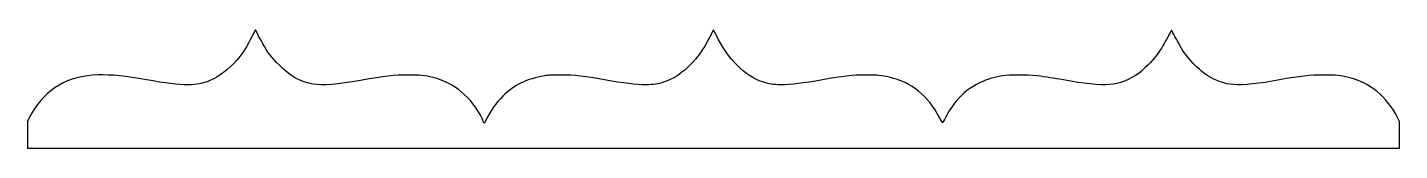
# Model space of a CAD drawing. Header units: centimetres. Extents: x -47.6 to 47.6, y -4.3 to 4.
import ezdxf

# ---------------------------------------------------------------- set-up
doc = ezdxf.new("R2010")
doc.units = ezdxf.units.CM
doc.header["$MEASUREMENT"] = 0
doc.layers.add('Layer 1', color=7, linetype='Continuous')

msp = doc.modelspace()

# ---------------------------------------------------------------- linework, layer by layer
at = {"layer": 'Layer 1'}
msp.add_open_spline([(-47.62498, -3.32714), (-47.62498, -3.32714), (-47.62496, -2.39448), (-47.62496, -2.39448), (-47.62496, -2.39448), (-47.62496, -2.39448), (-47.54713, -2.22996), (-47.54713, -2.22996), (-47.54713, -2.22996), (-47.50432, -2.13948), (-47.40778, -1.96128), (-47.33258, -1.83398), (-47.33258, -1.83398), (-46.29982, -0.08548), (-44.83221, 0.76345), (-42.71698, 0.8359), (-42.71698, 0.8359), (-41.82177, 0.86657), (-40.77433, 0.76257), (-39.36143, 0.50273), (-39.36143, 0.50273), (-38.04319, 0.26031), (-37.1841, 0.15746), (-36.4698, 0.15656), (-36.4698, 0.15656), (-35.86595, 0.1558), (-35.4718, 0.23065), (-34.97084, 0.44122), (-34.97084, 0.44122), (-34.30488, 0.72116), (-33.67971, 1.19604), (-33.11897, 1.84792), (-33.11897, 1.84792), (-32.6668, 2.37357), (-32.44722, 2.71655), (-31.97315, 3.63761), (-31.97315, 3.63761), (-31.97315, 3.63761), (-31.79632, 3.98115), (-31.79632, 3.98115), (-31.79632, 3.98115), (-31.79632, 3.98115), (-31.63801, 3.66407), (-31.63801, 3.66407), (-31.63801, 3.66407), (-31.55094, 3.48967), (-31.46492, 3.32912), (-31.44685, 3.30729), (-31.44685, 3.30729), (-31.42879, 3.28546), (-31.35293, 3.15133), (-31.27826, 3.00922), (-31.27826, 3.00922), (-30.99292, 2.4661), (-30.66051, 2.02856), (-30.13782, 1.50808), (-30.13782, 1.50808), (-29.36355, 0.73709), (-28.6777, 0.35524), (-27.78161, 0.19625), (-27.78161, 0.19625), (-27.18372, 0.09017), (-26.05915, 0.17886), (-24.51365, 0.45398), (-24.51365, 0.45398), (-22.76116, 0.76594), (-22.20816, 0.82847), (-21.19313, 0.82945), (-21.19313, 0.82945), (-20.36499, 0.83024), (-20.04517, 0.79859), (-19.49345, 0.66123), (-19.49345, 0.66123), (-17.97577, 0.28337), (-16.79739, -0.70012), (-16.06681, -2.19869), (-16.06681, -2.19869), (-15.98315, -2.37032), (-15.90779, -2.51137), (-15.89937, -2.51214), (-15.89937, -2.51214), (-15.89094, -2.51291), (-15.85522, -2.45105), (-15.81999, -2.37468), (-15.81999, -2.37468), (-15.51684, -1.71747), (-15.09547, -1.10454), (-14.61809, -0.62638), (-14.61809, -0.62638), (-13.86403, 0.12891), (-12.95245, 0.57157), (-11.73818, 0.77212), (-11.73818, 0.77212), (-11.43579, 0.82206), (-11.28827, 0.82949), (-10.60979, 0.82898), (-10.60979, 0.82898), (-9.62747, 0.82823), (-8.95027, 0.75574), (-7.56708, 0.50326), (-7.56708, 0.50326), (-6.19793, 0.25334), (-5.40654, 0.15836), (-4.67419, 0.15607), (-4.67419, 0.15607), (-4.15567, 0.15445), (-3.89831, 0.19395), (-3.41961, 0.34865), (-3.41961, 0.34865), (-2.31925, 0.70425), (-1.1868, 1.75778), (-0.46684, 3.09563), (-0.46684, 3.09563), (-0.23803, 3.52082), (-0.04007, 3.90266), (-0.03133, 3.93568), (-0.03133, 3.93568), (-0.02652, 3.95387), (-0.01452, 3.96794), (-0.00468, 3.96696), (-0.00468, 3.96696), (0.00517, 3.96597), (0.08845, 3.81417), (0.18039, 3.62962), (0.18039, 3.62962), (0.65544, 2.67603), (1.06151, 2.08552), (1.63852, 1.50916), (1.63852, 1.50916), (2.20311, 0.94522), (2.78793, 0.56117), (3.39964, 0.35263), (3.39964, 0.35263), (3.82822, 0.20652), (4.16571, 0.15448), (4.67419, 0.15607), (4.67419, 0.15607), (5.40226, 0.15835), (6.17829, 0.25151), (7.56708, 0.50335), (7.56708, 0.50335), (8.97601, 0.75884), (9.61787, 0.82796), (10.59656, 0.8296), (10.59656, 0.8296), (11.41403, 0.83096), (11.61517, 0.81164), (12.22375, 0.67328), (12.22375, 0.67328), (13.74959, 0.32638), (14.89797, -0.60074), (15.69089, -2.12587), (15.69089, -2.12587), (15.80323, -2.34193), (15.90112, -2.50862), (15.90842, -2.49628), (15.90842, -2.49628), (15.91573, -2.48395), (16.0039, -2.31312), (16.10436, -2.11667), (16.10436, -2.11667), (16.32196, -1.69117), (16.54455, -1.35172), (16.84176, -0.99219), (16.84176, -0.99219), (17.32811, -0.40384), (17.81403, -0.02519), (18.5076, 0.30591), (18.5076, 0.30591), (19.01097, 0.54622), (19.41134, 0.66648), (20.06231, 0.77292), (20.06231, 0.77292), (20.57079, 0.85606), (21.75539, 0.85475), (22.46313, 0.77026), (22.46313, 0.77026), (23.06634, 0.69825), (23.64792, 0.60915), (24.28875, 0.49057), (24.28875, 0.49057), (25.683, 0.23258), (26.80714, 0.1174), (27.47933, 0.16366), (27.47933, 0.16366), (28.1714, 0.21129), (28.90435, 0.49889), (29.54341, 0.97357), (29.54341, 0.97357), (29.87014, 1.21626), (30.47737, 1.83204), (30.74891, 2.19604), (30.74891, 2.19604), (31.01695, 2.55535), (31.11613, 2.70902), (31.28685, 3.02948), (31.28685, 3.02948), (31.35662, 3.16045), (31.42785, 3.28546), (31.44515, 3.30729), (31.44515, 3.30729), (31.46244, 3.32912), (31.5455, 3.4839), (31.62972, 3.65125), (31.62972, 3.65125), (31.71393, 3.8186), (31.78572, 3.95885), (31.78924, 3.96291), (31.78924, 3.96291), (31.79276, 3.96697), (31.87025, 3.8241), (31.96144, 3.64541), (31.96144, 3.64541), (32.05263, 3.46672), (32.14163, 3.30266), (32.15923, 3.28083), (32.15923, 3.28083), (32.17683, 3.25901), (32.23631, 3.15185), (32.29141, 3.04271), (32.29141, 3.04271), (32.7117, 2.21024), (33.53367, 1.29103), (34.31098, 0.78424), (34.31098, 0.78424), (34.85379, 0.43033), (35.50735, 0.20421), (36.10592, 0.16322), (36.10592, 0.16322), (36.77643, 0.1173), (37.89445, 0.23222), (39.29063, 0.49057), (39.29063, 0.49057), (40.69528, 0.75049), (41.41442, 0.82884), (42.39948, 0.82928), (42.39948, 0.82928), (43.21363, 0.82965), (43.54361, 0.7967), (44.08592, 0.66092), (44.08592, 0.66092), (45.61272, 0.27865), (46.74431, -0.65566), (47.50293, -2.16035), (47.50293, -2.16035), (47.50293, -2.16035), (47.625, -2.40248), (47.625, -2.40248), (47.625, -2.40248), (47.625, -2.40248), (47.625, -3.33113), (47.625, -3.33113), (47.625, -3.33113), (47.625, -3.33113), (47.625, -4.25979), (47.625, -4.25979), (47.625, -4.25979), (47.625, -4.25979), (0, -4.25979), (0, -4.25979), (0, -4.25979), (0, -4.25979), (-47.625, -4.25979), (-47.625, -4.25979), (-47.625, -4.25979), (-47.625, -4.25979), (-47.62498, -3.32714), (-47.62498, -3.32714)], degree=3, knots=[0, 0, 0, 0, 0.01470588, 0.01470588, 0.01470588, 0.01470588, 0.02941176, 0.02941176, 0.02941176, 0.02941176, 0.04411765, 0.04411765, 0.04411765, 0.04411765, 0.05882353, 0.05882353, 0.05882353, 0.05882353, 0.07352941, 0.07352941, 0.07352941, 0.07352941, 0.08823529, 0.08823529, 0.08823529, 0.08823529, 0.10294118, 0.10294118, 0.10294118, 0.10294118, 0.11764706, 0.11764706, 0.11764706, 0.11764706, 0.13235294, 0.13235294, 0.13235294, 0.13235294, 0.14705882, 0.14705882, 0.14705882, 0.14705882, 0.16176471, 0.16176471, 0.16176471, 0.16176471, 0.17647059, 0.17647059, 0.17647059, 0.17647059, 0.19117647, 0.19117647, 0.19117647, 0.19117647, 0.20588235, 0.20588235, 0.20588235, 0.20588235, 0.22058824, 0.22058824, 0.22058824, 0.22058824, 0.23529412, 0.23529412, 0.23529412, 0.23529412, 0.25, 0.25, 0.25, 0.25, 0.26470588, 0.26470588, 0.26470588, 0.26470588, 0.27941176, 0.27941176, 0.27941176, 0.27941176, 0.29411765, 0.29411765, 0.29411765, 0.29411765, 0.30882353, 0.30882353, 0.30882353, 0.30882353, 0.32352941, 0.32352941, 0.32352941, 0.32352941, 0.33823529, 0.33823529, 0.33823529, 0.33823529, 0.35294118, 0.35294118, 0.35294118, 0.35294118, 0.36764706, 0.36764706, 0.36764706, 0.36764706, 0.38235294, 0.38235294, 0.38235294, 0.38235294, 0.39705882, 0.39705882, 0.39705882, 0.39705882, 0.41176471, 0.41176471, 0.41176471, 0.41176471, 0.42647059, 0.42647059, 0.42647059, 0.42647059, 0.44117647, 0.44117647, 0.44117647, 0.44117647, 0.45588235, 0.45588235, 0.45588235, 0.45588235, 0.47058824, 0.47058824, 0.47058824, 0.47058824, 0.48529412, 0.48529412, 0.48529412, 0.48529412, 0.5, 0.5, 0.5, 0.5, 0.51470588, 0.51470588, 0.51470588, 0.51470588, 0.52941176, 0.52941176, 0.52941176, 0.52941176, 0.54411765, 0.54411765, 0.54411765, 0.54411765, 0.55882353, 0.55882353, 0.55882353, 0.55882353, 0.57352941, 0.57352941, 0.57352941, 0.57352941, 0.58823529, 0.58823529, 0.58823529, 0.58823529, 0.60294118, 0.60294118, 0.60294118, 0.60294118, 0.61764706, 0.61764706, 0.61764706, 0.61764706, 0.63235294, 0.63235294, 0.63235294, 0.63235294, 0.64705882, 0.64705882, 0.64705882, 0.64705882, 0.66176471, 0.66176471, 0.66176471, 0.66176471, 0.67647059, 0.67647059, 0.67647059, 0.67647059, 0.69117647, 0.69117647, 0.69117647, 0.69117647, 0.70588235, 0.70588235, 0.70588235, 0.70588235, 0.72058824, 0.72058824, 0.72058824, 0.72058824, 0.73529412, 0.73529412, 0.73529412, 0.73529412, 0.75, 0.75, 0.75, 0.75, 0.76470588, 0.76470588, 0.76470588, 0.76470588, 0.77941176, 0.77941176, 0.77941176, 0.77941176, 0.79411765, 0.79411765, 0.79411765, 0.79411765, 0.80882353, 0.80882353, 0.80882353, 0.80882353, 0.82352941, 0.82352941, 0.82352941, 0.82352941, 0.83823529, 0.83823529, 0.83823529, 0.83823529, 0.85294118, 0.85294118, 0.85294118, 0.85294118, 0.86764706, 0.86764706, 0.86764706, 0.86764706, 0.88235294, 0.88235294, 0.88235294, 0.88235294, 0.89705882, 0.89705882, 0.89705882, 0.89705882, 0.91176471, 0.91176471, 0.91176471, 0.91176471, 0.92647059, 0.92647059, 0.92647059, 0.92647059, 0.94117647, 0.94117647, 0.94117647, 0.94117647, 0.95588235, 0.95588235, 0.95588235, 0.95588235, 0.97058824, 0.97058824, 0.97058824, 0.97058824, 1, 1, 1, 1], dxfattribs=at)

doc.saveas('drawing.dxf')
